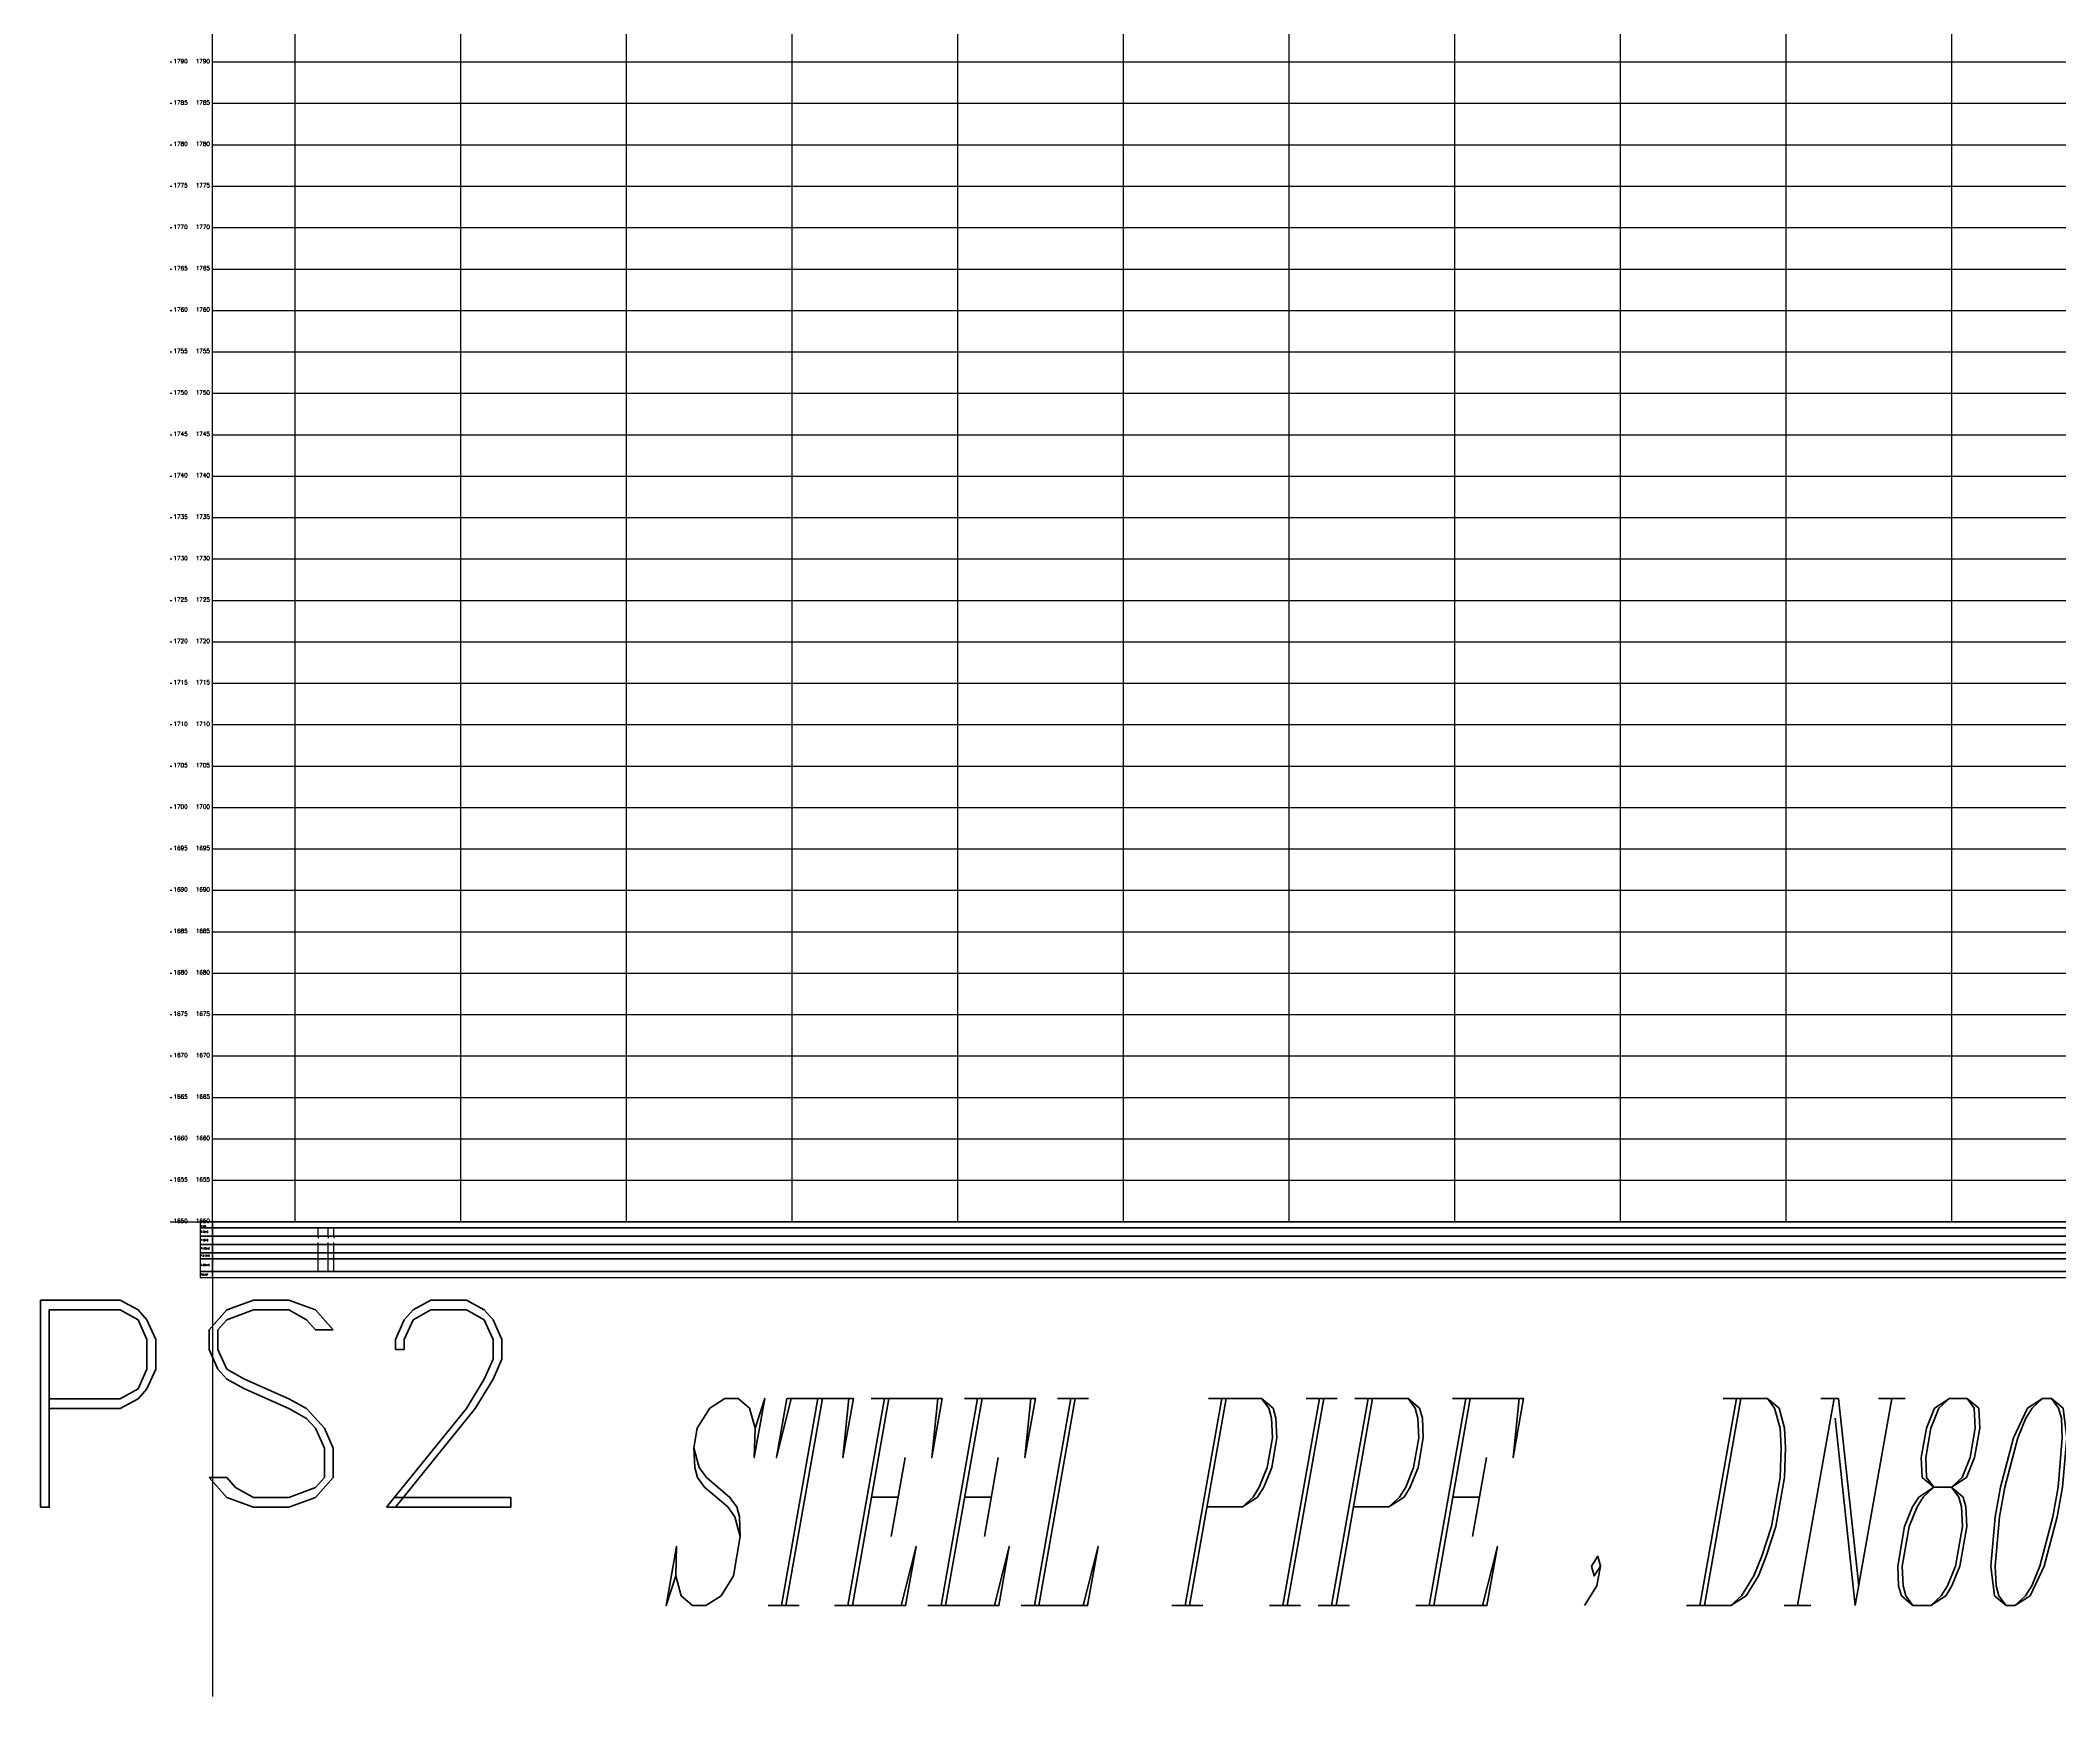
# Model space of a CAD drawing. Header units: metres. Extents: x 575895 to 634487, y 3214622 to 3222739.
# Drawn here: x 575895 to 578333, y 3214662 to 3216662 of the extents above; entities that cross this region are included whole.
import ezdxf
from ezdxf.enums import TextEntityAlignment as Align

# ---------------------------------------------------------------- set-up
doc = ezdxf.new("R2010")
doc.units = ezdxf.units.M
for name, color, linetype in [('C-ROAD-PROF-GRID-MAJR', 8, 'Continuous'), ('C-ROAD-PROF-TEXT', 11, 'Continuous'), ('C-ROAD-PROF-TTLB', 5, 'Continuous'), ('C-ROAD-PROF-VIEW', 7, 'Continuous'), ('TXT HOR', 2, 'Continuous')]:
    doc.layers.add(name, color=color, linetype=linetype)
doc.styles.add('RD', font='ROMAND.SHX', dxfattribs={"height": 3.5})
doc.styles.add('ROMANC', font='romanC.shx', dxfattribs={"height": 5})
doc.styles.get("Standard").update_dxf_attribs({"font": 'romanc.shx', "height": 2})

msp = doc.modelspace()

# ---------------------------------------------------------------- linework, layer by layer
at = {"flags": 128}
msp.add_lwpolyline([(576052.9, 3215235.7), (576102.9, 3215235.7), (576102.9, 3214662.4)], dxfattribs=at)
msp.add_lwpolyline([(576052.9, 3215235.7), (576102.9, 3215235.7), (576102.9, 3214662.4)], dxfattribs=at)
at = {"layer": 'C-ROAD-PROF-GRID-MAJR', "color": 8, "linetype": 'Continuous', "lineweight": -3, "ltscale": 0.6}
for p, q in [((578002.9, 3215235.7), (578002.9, 3217625.4)), ((577802.9, 3215235.7), (577802.9, 3217607)), ((577602.9, 3215235.7), (577602.9, 3217588.5)), ((577402.9, 3215235.7), (577402.9, 3217564.5)), ((578202.9, 3215235.7), (578202.9, 3217563.7)), ((577002.9, 3215235.7), (577002.9, 3217537)), ((576102.9, 3215235.7), (576102.9, 3217462.6)), ((576202.9, 3215235.7), (576202.9, 3217461.6)), ((577202.9, 3215235.7), (577202.9, 3217465.7)), ((576602.9, 3215235.7), (576602.9, 3217402.6)), ((576802.9, 3215235.7), (576802.9, 3217405.6)), ((576402.9, 3215235.7), (576402.9, 3217356.3)), ((576102.9, 3216635.7), (634202.9, 3216635.7)), ((576102.9, 3216585.7), (634202.9, 3216585.7)), ((576102.9, 3216535.7), (634202.9, 3216535.7)), ((576102.9, 3216485.7), (634202.9, 3216485.7)), ((576102.9, 3216435.7), (634202.9, 3216435.7)), ((576102.9, 3216385.7), (634202.9, 3216385.7)), ((576102.9, 3216335.7), (634202.9, 3216335.7)), ((576102.9, 3216285.7), (634202.9, 3216285.7)), ((576102.9, 3216235.7), (634202.9, 3216235.7)), ((576102.9, 3216185.7), (634202.9, 3216185.7)), ((576102.9, 3216135.7), (634202.9, 3216135.7)), ((576102.9, 3216085.7), (634202.9, 3216085.7)), ((576102.9, 3216035.7), (634202.9, 3216035.7)), ((576102.9, 3215985.7), (634202.9, 3215985.7)), ((576102.9, 3215935.7), (634202.9, 3215935.7)), ((576102.9, 3215885.7), (634202.9, 3215885.7)), ((576102.9, 3215835.7), (634202.9, 3215835.7)), ((576102.9, 3215785.7), (634202.9, 3215785.7)), ((576102.9, 3215735.7), (634202.9, 3215735.7)), ((576102.9, 3215685.7), (634202.9, 3215685.7)), ((576102.9, 3215635.7), (634202.9, 3215635.7)), ((576102.9, 3215585.7), (634202.9, 3215585.7)), ((576102.9, 3215535.7), (634202.9, 3215535.7)), ((576102.9, 3215485.7), (634202.9, 3215485.7)), ((576102.9, 3215435.7), (634202.9, 3215435.7)), ((576102.9, 3215385.7), (634202.9, 3215385.7)), ((576102.9, 3215335.7), (634202.9, 3215335.7)), ((576102.9, 3215285.7), (634202.9, 3215285.7)), ((576102.9, 3215235.7), (634202.9, 3215235.7))]:
    msp.add_line(p, q, dxfattribs=at)
at = {"layer": 'C-ROAD-PROF-TEXT', "color": 11, "linetype": 'Continuous', "lineweight": -3}
for p, q in [((576051.9, 3216635.7), (576053.9, 3216635.7)), ((576051.9, 3216585.7), (576053.9, 3216585.7)), ((576051.9, 3216535.7), (576053.9, 3216535.7)), ((576051.9, 3216485.7), (576053.9, 3216485.7)), ((576051.9, 3216435.7), (576053.9, 3216435.7)), ((576051.9, 3216385.7), (576053.9, 3216385.7)), ((576051.9, 3216335.7), (576053.9, 3216335.7)), ((576051.9, 3216285.7), (576053.9, 3216285.7)), ((576051.9, 3216235.7), (576053.9, 3216235.7)), ((576051.9, 3216185.7), (576053.9, 3216185.7)), ((576051.9, 3216135.7), (576053.9, 3216135.7)), ((576051.9, 3216085.7), (576053.9, 3216085.7)), ((576051.9, 3216035.7), (576053.9, 3216035.7)), ((576051.9, 3215985.7), (576053.9, 3215985.7)), ((576051.9, 3215935.7), (576053.9, 3215935.7)), ((576051.9, 3215885.7), (576053.9, 3215885.7)), ((576051.9, 3215835.7), (576053.9, 3215835.7)), ((576051.9, 3215785.7), (576053.9, 3215785.7)), ((576051.9, 3215735.7), (576053.9, 3215735.7)), ((576051.9, 3215685.7), (576053.9, 3215685.7)), ((576051.9, 3215635.7), (576053.9, 3215635.7)), ((576051.9, 3215585.7), (576053.9, 3215585.7)), ((576051.9, 3215535.7), (576053.9, 3215535.7)), ((576051.9, 3215485.7), (576053.9, 3215485.7)), ((576051.9, 3215435.7), (576053.9, 3215435.7)), ((576051.9, 3215385.7), (576053.9, 3215385.7)), ((576051.9, 3215335.7), (576053.9, 3215335.7)), ((576051.9, 3215285.7), (576053.9, 3215285.7)), ((576051.9, 3215235.7), (576053.9, 3215235.7))]:
    msp.add_line(p, q, dxfattribs=at)
at = {"layer": 'C-ROAD-PROF-TTLB', "color": 5, "linetype": 'Continuous', "lineweight": -3}
for points in [[(576102.9, 3215228.2), (576102.9, 3215235.7), (576087.9, 3215235.7), (576087.9, 3215228.2)], [(576102.9, 3215218.2), (576102.9, 3215228.2), (576087.9, 3215228.2), (576087.9, 3215218.2)], [(576102.9, 3215228.2), (634304.9, 3215228.2), (634304.9, 3215235.7), (576102.9, 3215235.7)], [(576102.9, 3215218.2), (634304.9, 3215218.2), (634304.9, 3215228.2), (576102.9, 3215228.2)], [(576102.9, 3215208.2), (576102.9, 3215218.2), (576087.9, 3215218.2), (576087.9, 3215208.2)], [(576102.9, 3215198.2), (576102.9, 3215208.2), (576087.9, 3215208.2), (576087.9, 3215198.2)], [(576102.9, 3215208.2), (634304.9, 3215208.2), (634304.9, 3215218.2), (576102.9, 3215218.2)], [(576102.9, 3215198.2), (634304.9, 3215198.2), (634304.9, 3215208.2), (576102.9, 3215208.2)], [(576102.9, 3215190.7), (576102.9, 3215198.2), (576087.9, 3215198.2), (576087.9, 3215190.7)], [(576102.9, 3215175.7), (576102.9, 3215190.7), (576087.9, 3215190.7), (576087.9, 3215175.7)], [(576102.9, 3215190.7), (634304.9, 3215190.7), (634304.9, 3215198.2), (576102.9, 3215198.2)], [(576102.9, 3215175.7), (634304.9, 3215175.7), (634304.9, 3215190.7), (576102.9, 3215190.7)], [(576102.9, 3215168.2), (576102.9, 3215175.7), (576087.9, 3215175.7), (576087.9, 3215168.2)], [(576102.9, 3215168.2), (634304.9, 3215168.2), (634304.9, 3215175.7), (576102.9, 3215175.7)]]:
    msp.add_3dface(points, dxfattribs=at)
at = {"layer": 'TXT HOR', "color": 255, "linetype": 'Continuous', "lineweight": -3}
for p, q in [((576230.6, 3215218.2), (576230.6, 3215228.2)), ((576242.6, 3215218.2), (576242.6, 3215228.2)), ((576249.3, 3215218.2), (576249.3, 3215228.2)), ((576230.6, 3215218.2), (576230.6, 3215215.7)), ((576230.6, 3215175.7), (576230.6, 3215210.7)), ((576242.6, 3215218.2), (576242.6, 3215215.7)), ((576242.6, 3215175.7), (576242.6, 3215210.7)), ((576249.3, 3215218.2), (576249.3, 3215215.7)), ((576249.3, 3215175.7), (576249.3, 3215210.7))]:
    msp.add_line(p, q, dxfattribs=at)

# ---------------------------------------------------------------- texts
at = {"layer": 'C-ROAD-PROF-TEXT', "color": 50, "linetype": 'Continuous', "lineweight": -3, "char_height": 5, "style": 'RD'}
for s, insert, attachment_point in [('1790', (576055.9, 3216636.7), 4), ('{\\Fromanc.shx|c0;1790}', (576099.9, 3216636.7), 6), ('1785', (576055.9, 3216586.7), 4), ('{\\Fromanc.shx|c0;1785}', (576099.9, 3216586.7), 6), ('1780', (576055.9, 3216536.7), 4), ('{\\Fromanc.shx|c0;1780}', (576099.9, 3216536.7), 6), ('1775', (576055.9, 3216486.7), 4), ('{\\Fromanc.shx|c0;1775}', (576099.9, 3216486.7), 6), ('1770', (576055.9, 3216436.7), 4), ('{\\Fromanc.shx|c0;1770}', (576099.9, 3216436.7), 6), ('1765', (576055.9, 3216386.7), 4), ('{\\Fromanc.shx|c0;1765}', (576099.9, 3216386.7), 6), ('1760', (576055.9, 3216336.7), 4), ('{\\Fromanc.shx|c0;1760}', (576099.9, 3216336.7), 6), ('1755', (576055.9, 3216286.7), 4), ('{\\Fromanc.shx|c0;1755}', (576099.9, 3216286.7), 6), ('1750', (576055.9, 3216236.7), 4), ('{\\Fromanc.shx|c0;1750}', (576099.9, 3216236.7), 6), ('1745', (576055.9, 3216186.7), 4), ('{\\Fromanc.shx|c0;1745}', (576099.9, 3216186.7), 6), ('1740', (576055.9, 3216136.7), 4), ('{\\Fromanc.shx|c0;1740}', (576099.9, 3216136.7), 6), ('1735', (576055.9, 3216086.7), 4), ('{\\Fromanc.shx|c0;1735}', (576099.9, 3216086.7), 6), ('1730', (576055.9, 3216036.7), 4), ('{\\Fromanc.shx|c0;1730}', (576099.9, 3216036.7), 6), ('1725', (576055.9, 3215986.7), 4), ('{\\Fromanc.shx|c0;1725}', (576099.9, 3215986.7), 6), ('1720', (576055.9, 3215936.7), 4), ('{\\Fromanc.shx|c0;1720}', (576099.9, 3215936.7), 6), ('1715', (576055.9, 3215886.7), 4), ('{\\Fromanc.shx|c0;1715}', (576099.9, 3215886.7), 6), ('1710', (576055.9, 3215836.7), 4), ('{\\Fromanc.shx|c0;1710}', (576099.9, 3215836.7), 6), ('1705', (576055.9, 3215786.7), 4), ('{\\Fromanc.shx|c0;1705}', (576099.9, 3215786.7), 6), ('1700', (576055.9, 3215736.7), 4), ('{\\Fromanc.shx|c0;1700}', (576099.9, 3215736.7), 6), ('1695', (576055.9, 3215686.7), 4), ('{\\Fromanc.shx|c0;1695}', (576099.9, 3215686.7), 6), ('1690', (576055.9, 3215636.7), 4), ('{\\Fromanc.shx|c0;1690}', (576099.9, 3215636.7), 6), ('1685', (576055.9, 3215586.7), 4), ('{\\Fromanc.shx|c0;1685}', (576099.9, 3215586.7), 6), ('1680', (576055.9, 3215536.7), 4), ('{\\Fromanc.shx|c0;1680}', (576099.9, 3215536.7), 6), ('1675', (576055.9, 3215486.7), 4), ('{\\Fromanc.shx|c0;1675}', (576099.9, 3215486.7), 6), ('1670', (576055.9, 3215436.7), 4), ('{\\Fromanc.shx|c0;1670}', (576099.9, 3215436.7), 6), ('1665', (576055.9, 3215386.7), 4), ('{\\Fromanc.shx|c0;1665}', (576099.9, 3215386.7), 6), ('1660', (576055.9, 3215336.7), 4), ('{\\Fromanc.shx|c0;1660}', (576099.9, 3215336.7), 6), ('1655', (576055.9, 3215286.7), 4), ('{\\Fromanc.shx|c0;1655}', (576099.9, 3215286.7), 6), ('1650', (576055.9, 3215236.7), 4), ('{\\Fromanc.shx|c0;1650}', (576099.9, 3215236.7), 6)]:
    msp.add_mtext(s, dxfattribs=dict(at, insert=insert, attachment_point=attachment_point))
at = {"layer": 'C-ROAD-PROF-VIEW', "color": 7, "linetype": 'Continuous', "lineweight": -3, "char_height": 2}
for s, insert, attachment_point in [('{\\Fsimplex.shx|c0;P.NO}', (576088.6, 3215231.2), 1), ('{\\Fromand.shx|c0;G.E(m)}', (576088.6, 3215223.2), 4), ('{\\Fromand.shx|c0;P.L(m)}', (576088.6, 3215213.2), 4), ('{\\Fromand.shx|c0;P.I.E(m)}', (576088.6, 3215203.2), 4), ('{\\Fsimplex.shx|c0;C.D(km)}', (576088.6, 3215183.2), 4), ('{\\Fsimplex.shx|c0;P.D (m)}', (576088.6, 3215194.4), 4), ('{\\Fsimplex.shx|c0;P&V&F}', (576088.6, 3215171.9), 4)]:
    msp.add_mtext(s, dxfattribs=dict(at, insert=insert, attachment_point=attachment_point))
at = {"layer": 'TXT HOR', "color": 6, "linetype": 'Continuous', "lineweight": -3, "style": 'ROMANC', "oblique": 10, "width": 0.5}
msp.add_text('STEEL PIPE , DN800 , ST52 , t=10mm', height=250, dxfattribs=at).set_placement((578354.1, 3214772.3), align=Align.CENTER)
msp.add_text('STEEL PIPE , DN800 , ST52 , t=10mm', height=250, dxfattribs=at).set_placement((578354.1, 3214772.3), align=Align.CENTER)
at = {"layer": 'TXT HOR', "color": 1, "linetype": 'Continuous', "lineweight": -3, "insert": (576173.8, 3215016), "char_height": 250, "attachment_point": 5, "style": 'ROMANC'}
msp.add_mtext('{\\Fromand|c0;PS2}', dxfattribs=at)
msp.add_mtext('{\\Fromand|c0;PS2}', dxfattribs=at)
msp.add_mtext('{\\Fromand|c0;PS2}', dxfattribs=at)
msp.add_mtext('{\\Fromand|c0;PS2}', dxfattribs=at)

doc.saveas('drawing.dxf')
